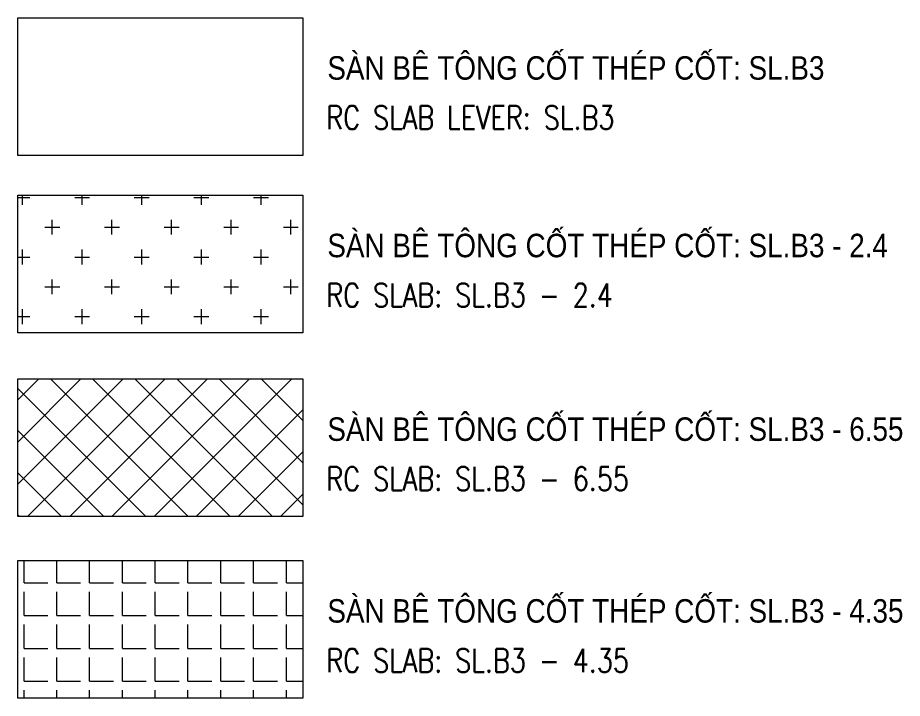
# Model space of a CAD drawing. Header units: millimetres. Extents: x -259680 to 286077, y -1281 to 94455.
# Drawn here: x 232466 to 251308, y 2896 to 17392 of the extents above; entities that cross this region are included whole.
import ezdxf
from ezdxf.enums import TextEntityAlignment as Align

# ---------------------------------------------------------------- set-up
doc = ezdxf.new("R2010")
doc.units = ezdxf.units.MM
doc.layers.add('NDC_S_THIN LINE', color=8, linetype='Continuous', lineweight=9)
doc.layers.add('NDC_S_VN TEXT', color=7, linetype='Continuous', lineweight=20)
doc.styles.add('NDC_ARIAL', font='arial.ttf', dxfattribs={"width": 0.85})
doc.styles.add('NDC_EN TXT', font='romans.shx', dxfattribs={"width": 0.8})

msp = doc.modelspace()

# ---------------------------------------------------------------- hatches: boundary and pattern name
at = {"layer": 'NDC_S_THIN LINE', "ltscale": 100}
h = msp.add_hatch(dxfattribs=at)
h.set_pattern_fill('CROSS', color=251, scale=100)
h.set_pattern_definition([(0, (-233045.5, -6120.6), (635, 635), [317.5, -952.5]), (90, (-232886.75, -6279.3), (-635, 635), [317.5, -952.5])])
h.paths.add_polyline_path([(238542.1, 13610.6), (232466.4, 13610.6), (232466.4, 10678.4), (238542.1, 10678.4)])
h = msp.add_hatch(dxfattribs=at)
h.set_pattern_fill('ANSI37', color=251, scale=200)
h.set_pattern_definition([(45, (0, 2190), (-449.0128, 449.0128), []), (135, (0, 2190), (-449.0128, -449.0128), [])])
h.paths.add_polyline_path([(238542.1, 9699.4), (232466.4, 9699.4), (232466.4, 6767.2), (238542.1, 6767.2)])
h = msp.add_hatch(dxfattribs=at)
h.set_pattern_fill('ANGLE', color=251, scale=100)
h.set_pattern_definition([(0, (0, 3260), (0, 698.5), [508, -190.5]), (90, (0, 3260), (-698.5, 4e-14), [508, -190.5])])
h.paths.add_polyline_path([(238542.1, 5828.2), (232466.4, 5828.2), (232466.4, 2896), (238542.1, 2896)])

# ---------------------------------------------------------------- linework, layer by layer
for points in [[(232466.4, 17391.8), (238542.1, 17391.8), (238542.1, 14459.6), (232466.4, 14459.6)], [(232466.4, 13610.6), (238542.1, 13610.6), (238542.1, 10678.4), (232466.4, 10678.4)], [(232466.4, 9699.4), (238542.1, 9699.4), (238542.1, 6767.2), (232466.4, 6767.2)], [(232466.4, 5828.2), (238542.1, 5828.2), (238542.1, 2896), (232466.4, 2896)]]:
    msp.add_lwpolyline(points, close=True, dxfattribs=at)

# ---------------------------------------------------------------- texts
at = {"layer": 'NDC_S_VN TEXT'}
for s, style, width, p in [('SÀN BÊ TÔNG CỐT THÉP CỐT: SL.B3', 'NDC_ARIAL', 0.85, (239061.6, 16321.2)), ('RC SLAB LEVER: SL.B3', 'NDC_EN TXT', 0.8, (239041.4, 15264.8)), ('SÀN BÊ TÔNG CỐT THÉP CỐT: SL.B3 - 2.4  ', 'NDC_ARIAL', 0.85, (239061.6, 12540)), ('RC SLAB: SL.B3 - 2.4', 'NDC_EN TXT', 0.8, (239041.4, 11483.6)), ('SÀN BÊ TÔNG CỐT THÉP CỐT: SL.B3 - 6.55  ', 'NDC_ARIAL', 0.85, (239061.6, 8628.8)), ('RC SLAB: SL.B3 - 6.55', 'NDC_EN TXT', 0.8, (239041.4, 7572.4)), ('SÀN BÊ TÔNG CỐT THÉP CỐT: SL.B3 - 4.35  ', 'NDC_ARIAL', 0.85, (239061.6, 4757.6)), ('RC SLAB: SL.B3 - 4.35', 'NDC_EN TXT', 0.8, (239041.4, 3701.2))]:
    msp.add_text(s, height=500, dxfattribs=dict(at, style=style, width=width)).set_placement(p, align=Align.MIDDLE_LEFT)

doc.saveas('drawing.dxf')
